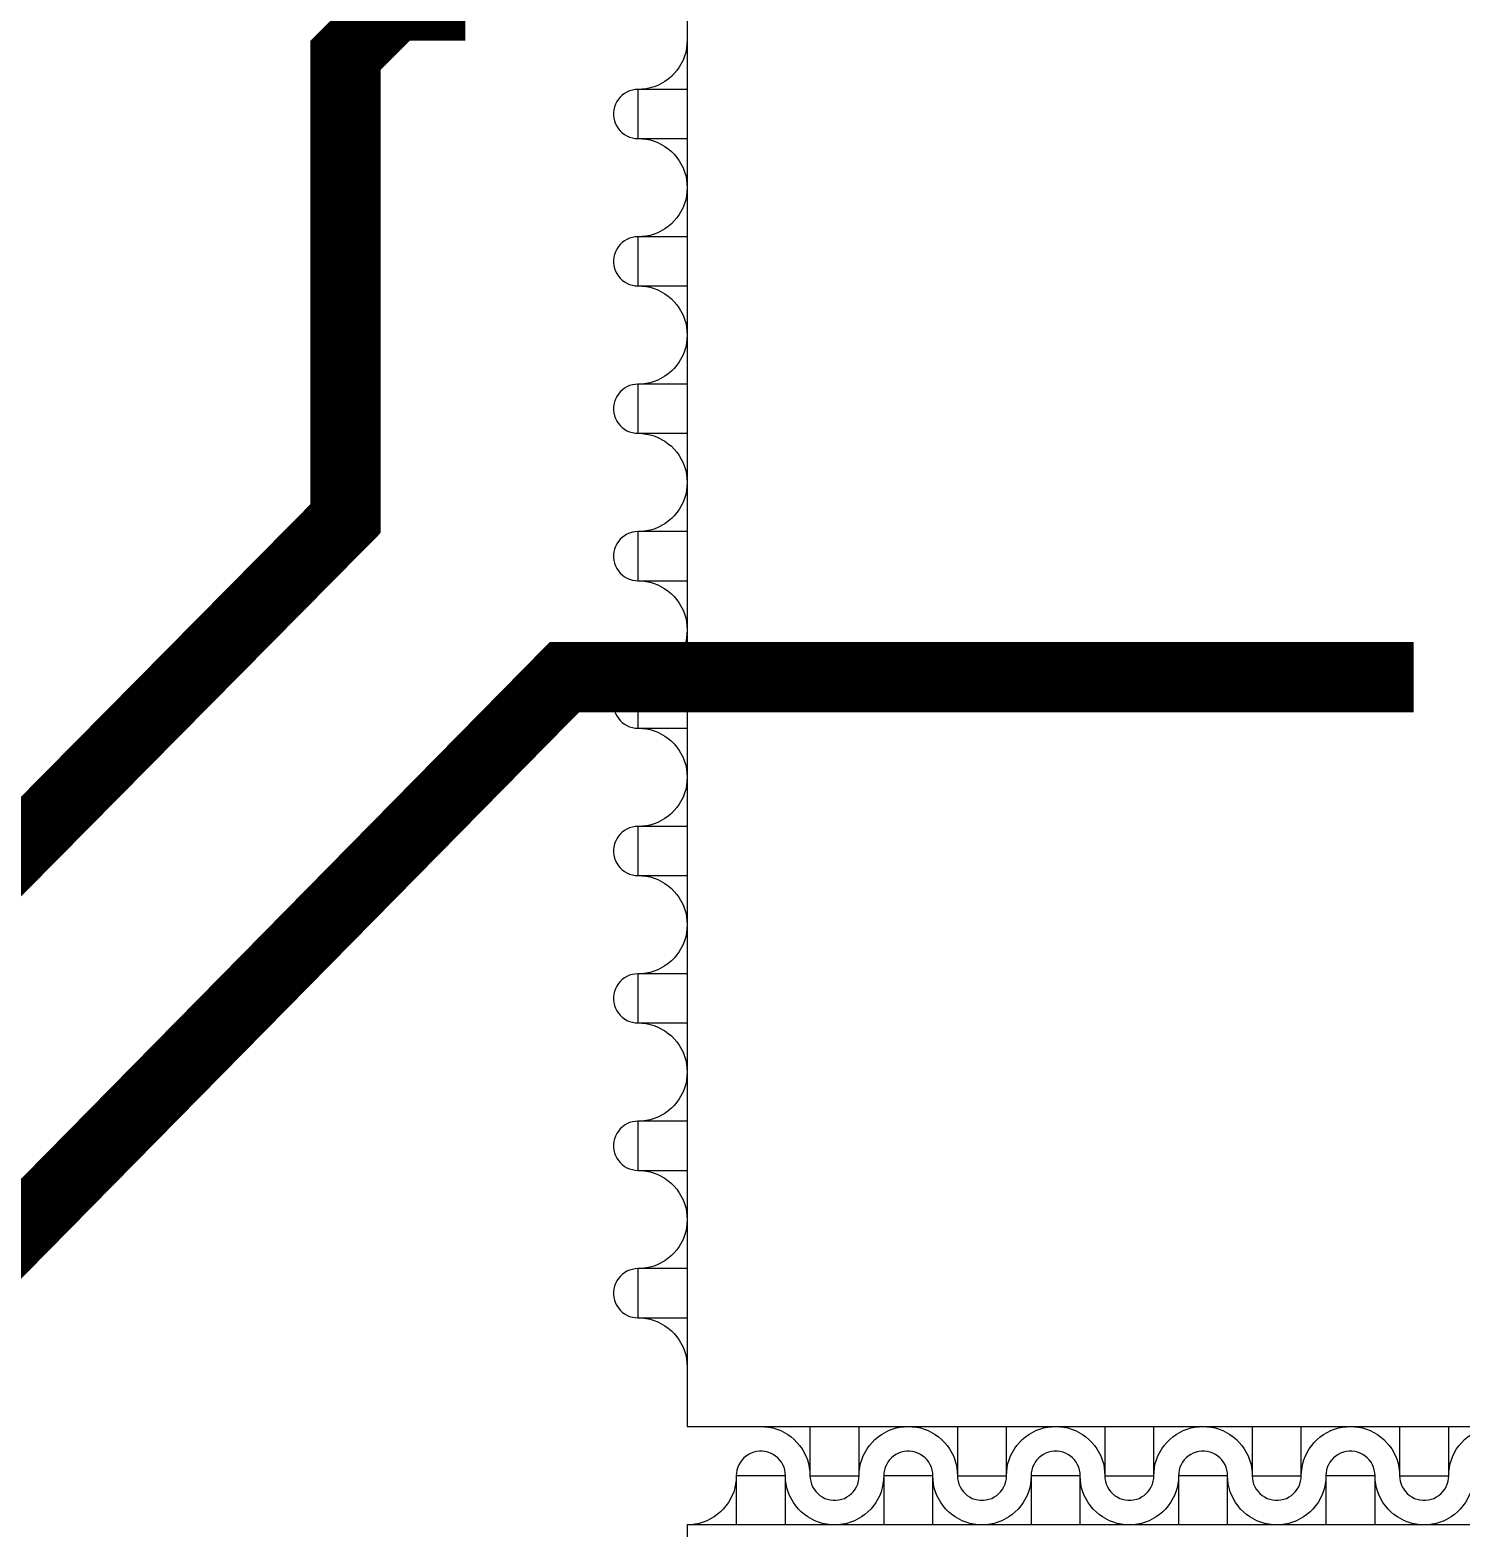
# Model space of a CAD drawing. Extents: x 190.8 to 267.1, y 124 to 174.8.
# Drawn here: x 223.608 to 225.647, y 150.406 to 152.54 of the extents above; entities that cross this region are included whole.
import ezdxf

# ---------------------------------------------------------------- set-up
doc = ezdxf.new("R2010")
doc.units = 0
doc.header["$MEASUREMENT"] = 0

msp = doc.modelspace()

# ---------------------------------------------------------------- linework, layer by layer
for p, q in [((224.5446, 152.6023), (224.5446, 150.5506)), ((224.5446, 150.5506), (226.6475, 150.5506))]:
    msp.add_line(p, q)
at = {"const_width": 0.1}
for points in [[(224.2287, 152.5749), (224.1287, 152.5749), (224.058, 152.5042), (224.058, 151.8442), (222.4441, 150.2127), (204.1134, 150.2127), (202.8054, 153.0731), (199.1096, 153.0731), (198.4746, 152.4206), (198.4746, 151.9206)], [(225.5796, 151.6181), (224.3696, 151.6181), (222.6576, 149.8798), (203.7059, 149.8798), (201.6496, 151.9206), (201.0146, 151.9206)]]:
    msp.add_lwpolyline(points, dxfattribs=at)
for points in [[(224.5446, 152.5256), (224.5444, 152.5198), (224.5436, 152.5141), (224.5426, 152.5083), (224.5409, 152.5028), (224.5389, 152.4973), (224.5334, 152.4873), (224.5299, 152.4826), (224.5261, 152.4781), (224.5221, 152.4741), (224.5176, 152.4703), (224.5129, 152.4668), (224.5029, 152.4613), (224.4974, 152.4593), (224.4919, 152.4576), (224.4861, 152.4566), (224.4804, 152.4558), (224.4746, 152.4556)], [(224.4746, 152.4556), (224.4706, 152.4553), (224.4666, 152.4546), (224.4626, 152.4536), (224.4589, 152.4518), (224.4554, 152.4498), (224.4521, 152.4473), (224.4491, 152.4446), (224.4466, 152.4416), (224.4444, 152.4381), (224.4424, 152.4343), (224.4411, 152.4306), (224.4401, 152.4266), (224.4396, 152.4226), (224.4396, 152.4186), (224.4401, 152.4146), (224.4411, 152.4106), (224.4424, 152.4066), (224.4444, 152.4031), (224.4466, 152.3996), (224.4491, 152.3966), (224.4521, 152.3938), (224.4554, 152.3913), (224.4589, 152.3893), (224.4626, 152.3876), (224.4666, 152.3866), (224.4706, 152.3858), (224.4746, 152.3856)], [(224.5446, 152.4556), (224.4746, 152.4556), (224.4746, 152.3856), (224.5446, 152.3856)], [(224.4746, 152.3856), (224.4804, 152.3853), (224.4861, 152.3846), (224.4919, 152.3836), (224.4974, 152.3818), (224.5029, 152.3798), (224.5129, 152.3743), (224.5176, 152.3708), (224.5221, 152.3671), (224.5261, 152.3631), (224.5299, 152.3586), (224.5334, 152.3538), (224.5389, 152.3438), (224.5409, 152.3383), (224.5426, 152.3328), (224.5436, 152.3271), (224.5444, 152.3213), (224.5446, 152.3156)], [(224.5446, 152.3156), (224.5444, 152.3098), (224.5436, 152.3041), (224.5426, 152.2983), (224.5409, 152.2928), (224.5389, 152.2873), (224.5334, 152.2773), (224.5299, 152.2726), (224.5261, 152.2681), (224.5221, 152.2641), (224.5176, 152.2603), (224.5129, 152.2568), (224.5029, 152.2513), (224.4974, 152.2493), (224.4919, 152.2476), (224.4861, 152.2466), (224.4804, 152.2458), (224.4746, 152.2456)], [(224.4746, 152.2456), (224.4706, 152.2453), (224.4666, 152.2446), (224.4626, 152.2436), (224.4589, 152.2418), (224.4554, 152.2398), (224.4521, 152.2373), (224.4491, 152.2346), (224.4466, 152.2316), (224.4444, 152.2281), (224.4424, 152.2243), (224.4411, 152.2206), (224.4401, 152.2166), (224.4396, 152.2126), (224.4396, 152.2086), (224.4401, 152.2046), (224.4411, 152.2006), (224.4424, 152.1966), (224.4444, 152.1931), (224.4466, 152.1896), (224.4491, 152.1866), (224.4521, 152.1838), (224.4554, 152.1813), (224.4589, 152.1793), (224.4626, 152.1776), (224.4666, 152.1766), (224.4706, 152.1758), (224.4746, 152.1756)], [(224.5446, 152.2456), (224.4746, 152.2456), (224.4746, 152.1756), (224.5446, 152.1756)], [(224.4746, 152.1756), (224.4804, 152.1753), (224.4861, 152.1746), (224.4919, 152.1736), (224.4974, 152.1718), (224.5029, 152.1698), (224.5129, 152.1643), (224.5176, 152.1608), (224.5221, 152.1571), (224.5261, 152.1531), (224.5299, 152.1486), (224.5334, 152.1438), (224.5389, 152.1338), (224.5409, 152.1283), (224.5426, 152.1228), (224.5436, 152.1171), (224.5444, 152.1113), (224.5446, 152.1056)], [(224.5446, 152.1056), (224.5444, 152.0998), (224.5436, 152.0941), (224.5426, 152.0883), (224.5409, 152.0828), (224.5389, 152.0773), (224.5334, 152.0673), (224.5299, 152.0626), (224.5261, 152.0581), (224.5221, 152.0541), (224.5176, 152.0503), (224.5129, 152.0468), (224.5029, 152.0413), (224.4974, 152.0393), (224.4919, 152.0376), (224.4861, 152.0366), (224.4804, 152.0358), (224.4746, 152.0356)], [(224.4746, 152.0356), (224.4706, 152.0353), (224.4666, 152.0346), (224.4626, 152.0336), (224.4589, 152.0318), (224.4554, 152.0298), (224.4521, 152.0273), (224.4491, 152.0246), (224.4466, 152.0216), (224.4444, 152.0181), (224.4424, 152.0143), (224.4411, 152.0106), (224.4401, 152.0066), (224.4396, 152.0026), (224.4396, 151.9986), (224.4401, 151.9946), (224.4411, 151.9906), (224.4424, 151.9866), (224.4444, 151.9831), (224.4466, 151.9796), (224.4491, 151.9766), (224.4521, 151.9738), (224.4554, 151.9713), (224.4589, 151.9693), (224.4626, 151.9676), (224.4666, 151.9666), (224.4706, 151.9658), (224.4746, 151.9656)], [(224.5446, 152.0356), (224.4746, 152.0356), (224.4746, 151.9656), (224.5446, 151.9656)], [(224.4746, 151.9656), (224.4804, 151.9653), (224.4861, 151.9646), (224.4919, 151.9636), (224.4974, 151.9618), (224.5029, 151.9598), (224.5129, 151.9543), (224.5176, 151.9508), (224.5221, 151.9471), (224.5261, 151.9431), (224.5299, 151.9386), (224.5334, 151.9338), (224.5389, 151.9238), (224.5409, 151.9183), (224.5426, 151.9128), (224.5436, 151.9071), (224.5444, 151.9013), (224.5446, 151.8956)], [(224.5446, 151.8956), (224.5444, 151.8898), (224.5436, 151.8841), (224.5426, 151.8783), (224.5409, 151.8728), (224.5389, 151.8673), (224.5334, 151.8573), (224.5299, 151.8526), (224.5261, 151.8481), (224.5221, 151.8441), (224.5176, 151.8403), (224.5129, 151.8368), (224.5029, 151.8313), (224.4974, 151.8293), (224.4919, 151.8276), (224.4861, 151.8266), (224.4804, 151.8258), (224.4746, 151.8256)], [(224.4746, 151.8256), (224.4706, 151.8253), (224.4666, 151.8246), (224.4626, 151.8236), (224.4589, 151.8218), (224.4554, 151.8198), (224.4521, 151.8173), (224.4491, 151.8146), (224.4466, 151.8116), (224.4444, 151.8081), (224.4424, 151.8043), (224.4411, 151.8006), (224.4401, 151.7966), (224.4396, 151.7926), (224.4396, 151.7886), (224.4401, 151.7846), (224.4411, 151.7806), (224.4424, 151.7766), (224.4444, 151.7731), (224.4466, 151.7696), (224.4491, 151.7666), (224.4521, 151.7638), (224.4554, 151.7613), (224.4589, 151.7593), (224.4626, 151.7576), (224.4666, 151.7566), (224.4706, 151.7558), (224.4746, 151.7556)], [(224.5446, 151.8256), (224.4746, 151.8256), (224.4746, 151.7556), (224.5446, 151.7556)], [(224.4746, 151.7556), (224.4804, 151.7553), (224.4861, 151.7546), (224.4919, 151.7536), (224.4974, 151.7518), (224.5029, 151.7498), (224.5129, 151.7443), (224.5176, 151.7408), (224.5221, 151.7371), (224.5261, 151.7331), (224.5299, 151.7286), (224.5334, 151.7238), (224.5389, 151.7138), (224.5409, 151.7083), (224.5426, 151.7028), (224.5436, 151.6971), (224.5444, 151.6913), (224.5446, 151.6856)], [(224.5446, 151.6856), (224.5444, 151.6798), (224.5436, 151.6741), (224.5426, 151.6683), (224.5409, 151.6628), (224.5389, 151.6573), (224.5334, 151.6473), (224.5299, 151.6426), (224.5261, 151.6381), (224.5221, 151.6341), (224.5176, 151.6303), (224.5129, 151.6268), (224.5029, 151.6213), (224.4974, 151.6193), (224.4919, 151.6176), (224.4861, 151.6166), (224.4804, 151.6158), (224.4746, 151.6156)], [(224.4746, 151.6156), (224.4706, 151.6153), (224.4666, 151.6146), (224.4626, 151.6136), (224.4589, 151.6118), (224.4554, 151.6098), (224.4521, 151.6073), (224.4491, 151.6046), (224.4466, 151.6016), (224.4444, 151.5981), (224.4424, 151.5943), (224.4411, 151.5906), (224.4401, 151.5866), (224.4396, 151.5826), (224.4396, 151.5786), (224.4401, 151.5746), (224.4411, 151.5706), (224.4424, 151.5666), (224.4444, 151.5631), (224.4466, 151.5596), (224.4491, 151.5566), (224.4521, 151.5538), (224.4554, 151.5513), (224.4589, 151.5493), (224.4626, 151.5476), (224.4666, 151.5466), (224.4706, 151.5458), (224.4746, 151.5456)], [(224.5446, 151.6156), (224.4746, 151.6156), (224.4746, 151.5456), (224.5446, 151.5456)], [(224.4746, 151.5456), (224.4804, 151.5453), (224.4861, 151.5446), (224.4919, 151.5436), (224.4974, 151.5418), (224.5029, 151.5398), (224.5129, 151.5343), (224.5176, 151.5308), (224.5221, 151.5271), (224.5261, 151.5231), (224.5299, 151.5186), (224.5334, 151.5138), (224.5389, 151.5038), (224.5409, 151.4983), (224.5426, 151.4928), (224.5436, 151.4871), (224.5444, 151.4813), (224.5446, 151.4756)], [(224.5446, 151.4756), (224.5444, 151.4698), (224.5436, 151.4641), (224.5426, 151.4583), (224.5409, 151.4528), (224.5389, 151.4473), (224.5334, 151.4373), (224.5299, 151.4326), (224.5261, 151.4281), (224.5221, 151.4241), (224.5176, 151.4203), (224.5129, 151.4168), (224.5029, 151.4113), (224.4974, 151.4093), (224.4919, 151.4076), (224.4861, 151.4066), (224.4804, 151.4058), (224.4746, 151.4056)], [(224.4746, 151.4056), (224.4706, 151.4053), (224.4666, 151.4046), (224.4626, 151.4036), (224.4589, 151.4018), (224.4554, 151.3998), (224.4521, 151.3973), (224.4491, 151.3946), (224.4466, 151.3916), (224.4444, 151.3881), (224.4424, 151.3843), (224.4411, 151.3806), (224.4401, 151.3766), (224.4396, 151.3726), (224.4396, 151.3686), (224.4401, 151.3646), (224.4411, 151.3606), (224.4424, 151.3566), (224.4444, 151.3531), (224.4466, 151.3496), (224.4491, 151.3466), (224.4521, 151.3438), (224.4554, 151.3413), (224.4589, 151.3393), (224.4626, 151.3376), (224.4666, 151.3366), (224.4706, 151.3358), (224.4746, 151.3356)], [(224.5446, 151.4056), (224.4746, 151.4056), (224.4746, 151.3356), (224.5446, 151.3356)], [(224.4746, 151.3356), (224.4804, 151.3353), (224.4861, 151.3346), (224.4919, 151.3336), (224.4974, 151.3318), (224.5029, 151.3298), (224.5129, 151.3243), (224.5176, 151.3208), (224.5221, 151.3171), (224.5261, 151.3131), (224.5299, 151.3086), (224.5334, 151.3038), (224.5389, 151.2938), (224.5409, 151.2883), (224.5426, 151.2828), (224.5436, 151.2771), (224.5444, 151.2713), (224.5446, 151.2656)], [(224.5446, 151.2656), (224.5444, 151.2598), (224.5436, 151.2541), (224.5426, 151.2483), (224.5409, 151.2428), (224.5389, 151.2373), (224.5334, 151.2273), (224.5299, 151.2226), (224.5261, 151.2181), (224.5221, 151.2141), (224.5176, 151.2103), (224.5129, 151.2068), (224.5029, 151.2013), (224.4974, 151.1993), (224.4919, 151.1976), (224.4861, 151.1966), (224.4804, 151.1958), (224.4746, 151.1956)], [(224.4746, 151.1956), (224.4706, 151.1953), (224.4666, 151.1946), (224.4626, 151.1936), (224.4589, 151.1918), (224.4554, 151.1898), (224.4521, 151.1873), (224.4491, 151.1846), (224.4466, 151.1816), (224.4444, 151.1781), (224.4424, 151.1743), (224.4411, 151.1706), (224.4401, 151.1666), (224.4396, 151.1626), (224.4396, 151.1586), (224.4401, 151.1546), (224.4411, 151.1506), (224.4424, 151.1466), (224.4444, 151.1431), (224.4466, 151.1396), (224.4491, 151.1366), (224.4521, 151.1338), (224.4554, 151.1313), (224.4589, 151.1293), (224.4626, 151.1276), (224.4666, 151.1266), (224.4706, 151.1258), (224.4746, 151.1256)], [(224.5446, 151.1956), (224.4746, 151.1956), (224.4746, 151.1256), (224.5446, 151.1256)], [(224.4746, 151.1256), (224.4804, 151.1253), (224.4861, 151.1246), (224.4919, 151.1236), (224.4974, 151.1218), (224.5029, 151.1198), (224.5129, 151.1143), (224.5176, 151.1108), (224.5221, 151.1071), (224.5261, 151.1031), (224.5299, 151.0986), (224.5334, 151.0938), (224.5389, 151.0838), (224.5409, 151.0783), (224.5426, 151.0728), (224.5436, 151.0671), (224.5444, 151.0613), (224.5446, 151.0556)], [(224.5446, 151.0556), (224.5444, 151.0498), (224.5436, 151.0441), (224.5426, 151.0383), (224.5409, 151.0328), (224.5389, 151.0273), (224.5334, 151.0173), (224.5299, 151.0126), (224.5261, 151.0081), (224.5221, 151.0041), (224.5176, 151.0003), (224.5129, 150.9968), (224.5029, 150.9913), (224.4974, 150.9893), (224.4919, 150.9876), (224.4861, 150.9866), (224.4804, 150.9858), (224.4746, 150.9856)], [(224.4746, 150.9856), (224.4706, 150.9853), (224.4666, 150.9846), (224.4626, 150.9836), (224.4589, 150.9818), (224.4554, 150.9798), (224.4521, 150.9773), (224.4491, 150.9746), (224.4466, 150.9716), (224.4444, 150.9681), (224.4424, 150.9643), (224.4411, 150.9606), (224.4401, 150.9566), (224.4396, 150.9526), (224.4396, 150.9486), (224.4401, 150.9446), (224.4411, 150.9406), (224.4424, 150.9366), (224.4444, 150.9331), (224.4466, 150.9296), (224.4491, 150.9266), (224.4521, 150.9238), (224.4554, 150.9213), (224.4589, 150.9193), (224.4626, 150.9176), (224.4666, 150.9166), (224.4706, 150.9158), (224.4746, 150.9156)], [(224.5446, 150.9856), (224.4746, 150.9856), (224.4746, 150.9156), (224.5446, 150.9156)], [(224.4746, 150.9156), (224.4804, 150.9153), (224.4861, 150.9146), (224.4919, 150.9136), (224.4974, 150.9118), (224.5029, 150.9098), (224.5129, 150.9043), (224.5176, 150.9008), (224.5221, 150.8971), (224.5261, 150.8931), (224.5299, 150.8886), (224.5334, 150.8838), (224.5389, 150.8738), (224.5409, 150.8683), (224.5426, 150.8628), (224.5436, 150.8571), (224.5444, 150.8513), (224.5446, 150.8456)], [(224.5446, 150.8456), (224.5444, 150.8398), (224.5436, 150.8341), (224.5426, 150.8283), (224.5409, 150.8228), (224.5389, 150.8173), (224.5334, 150.8073), (224.5299, 150.8026), (224.5261, 150.7981), (224.5221, 150.7941), (224.5176, 150.7903), (224.5129, 150.7868), (224.5029, 150.7813), (224.4974, 150.7793), (224.4919, 150.7776), (224.4861, 150.7766), (224.4804, 150.7758), (224.4746, 150.7756)], [(224.4746, 150.7756), (224.4706, 150.7753), (224.4666, 150.7746), (224.4626, 150.7736), (224.4589, 150.7718), (224.4554, 150.7698), (224.4521, 150.7673), (224.4491, 150.7646), (224.4466, 150.7616), (224.4444, 150.7581), (224.4424, 150.7543), (224.4411, 150.7506), (224.4401, 150.7466), (224.4396, 150.7426), (224.4396, 150.7386), (224.4401, 150.7346), (224.4411, 150.7306), (224.4424, 150.7266), (224.4444, 150.7231), (224.4466, 150.7196), (224.4491, 150.7166), (224.4521, 150.7138), (224.4554, 150.7113), (224.4589, 150.7093), (224.4626, 150.7076), (224.4666, 150.7066), (224.4706, 150.7058), (224.4746, 150.7056)], [(224.5446, 150.7756), (224.4746, 150.7756), (224.4746, 150.7056), (224.5446, 150.7056)], [(224.4746, 150.7056), (224.4804, 150.7053), (224.4861, 150.7046), (224.4919, 150.7036), (224.4974, 150.7018), (224.5029, 150.6998), (224.5129, 150.6943), (224.5176, 150.6908), (224.5221, 150.6871), (224.5261, 150.6831), (224.5299, 150.6786), (224.5334, 150.6738), (224.5389, 150.6638), (224.5409, 150.6583), (224.5426, 150.6528), (224.5436, 150.6471), (224.5444, 150.6413), (224.5446, 150.6356)], [(224.6496, 150.5506), (224.6554, 150.5503), (224.6611, 150.5496), (224.6669, 150.5486), (224.6724, 150.5468), (224.6779, 150.5448), (224.6879, 150.5393), (224.6926, 150.5358), (224.6971, 150.5321), (224.7011, 150.5281), (224.7049, 150.5236), (224.7084, 150.5188), (224.7139, 150.5088), (224.7159, 150.5033), (224.7176, 150.4978), (224.7186, 150.4921), (224.7194, 150.4863), (224.7196, 150.4806)], [(224.7196, 150.5506), (224.7196, 150.4806), (224.7896, 150.4806), (224.7896, 150.5506)], [(224.7896, 150.4806), (224.7899, 150.4863), (224.7906, 150.4921), (224.7916, 150.4978), (224.7934, 150.5033), (224.7954, 150.5088), (224.8009, 150.5188), (224.8044, 150.5236), (224.8081, 150.5281), (224.8121, 150.5321), (224.8166, 150.5358), (224.8214, 150.5393), (224.8314, 150.5448), (224.8369, 150.5468), (224.8424, 150.5486), (224.8481, 150.5496), (224.8539, 150.5503), (224.8596, 150.5506)], [(224.8596, 150.5506), (224.8654, 150.5503), (224.8711, 150.5496), (224.8769, 150.5486), (224.8824, 150.5468), (224.8879, 150.5448), (224.8979, 150.5393), (224.9026, 150.5358), (224.9071, 150.5321), (224.9111, 150.5281), (224.9149, 150.5236), (224.9184, 150.5188), (224.9239, 150.5088), (224.9259, 150.5033), (224.9276, 150.4978), (224.9286, 150.4921), (224.9294, 150.4863), (224.9296, 150.4806)], [(224.9296, 150.5506), (224.9296, 150.4806), (224.9996, 150.4806), (224.9996, 150.5506)], [(224.9996, 150.4806), (224.9999, 150.4863), (225.0006, 150.4921), (225.0016, 150.4978), (225.0034, 150.5033), (225.0054, 150.5088), (225.0109, 150.5188), (225.0144, 150.5236), (225.0181, 150.5281), (225.0221, 150.5321), (225.0266, 150.5358), (225.0314, 150.5393), (225.0414, 150.5448), (225.0469, 150.5468), (225.0524, 150.5486), (225.0581, 150.5496), (225.0639, 150.5503), (225.0696, 150.5506)], [(225.0696, 150.5506), (225.0754, 150.5503), (225.0811, 150.5496), (225.0869, 150.5486), (225.0924, 150.5468), (225.0979, 150.5448), (225.1079, 150.5393), (225.1126, 150.5358), (225.1171, 150.5321), (225.1211, 150.5281), (225.1249, 150.5236), (225.1284, 150.5188), (225.1339, 150.5088), (225.1359, 150.5033), (225.1376, 150.4978), (225.1386, 150.4921), (225.1394, 150.4863), (225.1396, 150.4806)], [(225.1396, 150.5506), (225.1396, 150.4806), (225.2096, 150.4806), (225.2096, 150.5506)], [(225.2096, 150.4806), (225.2099, 150.4863), (225.2106, 150.4921), (225.2116, 150.4978), (225.2134, 150.5033), (225.2154, 150.5088), (225.2209, 150.5188), (225.2244, 150.5236), (225.2281, 150.5281), (225.2321, 150.5321), (225.2366, 150.5358), (225.2414, 150.5393), (225.2514, 150.5448), (225.2569, 150.5468), (225.2624, 150.5486), (225.2681, 150.5496), (225.2739, 150.5503), (225.2796, 150.5506)], [(225.2796, 150.5506), (225.2854, 150.5503), (225.2911, 150.5496), (225.2969, 150.5486), (225.3024, 150.5468), (225.3079, 150.5448), (225.3179, 150.5393), (225.3226, 150.5358), (225.3271, 150.5321), (225.3311, 150.5281), (225.3349, 150.5236), (225.3384, 150.5188), (225.3439, 150.5088), (225.3459, 150.5033), (225.3476, 150.4978), (225.3486, 150.4921), (225.3494, 150.4863), (225.3496, 150.4806)], [(225.3496, 150.5506), (225.3496, 150.4806), (225.4196, 150.4806), (225.4196, 150.5506)], [(225.4196, 150.4806), (225.4199, 150.4863), (225.4206, 150.4921), (225.4216, 150.4978), (225.4234, 150.5033), (225.4254, 150.5088), (225.4309, 150.5188), (225.4344, 150.5236), (225.4381, 150.5281), (225.4421, 150.5321), (225.4466, 150.5358), (225.4514, 150.5393), (225.4614, 150.5448), (225.4669, 150.5468), (225.4724, 150.5486), (225.4781, 150.5496), (225.4839, 150.5503), (225.4896, 150.5506)], [(225.4896, 150.5506), (225.4954, 150.5503), (225.5011, 150.5496), (225.5069, 150.5486), (225.5124, 150.5468), (225.5179, 150.5448), (225.5279, 150.5393), (225.5326, 150.5358), (225.5371, 150.5321), (225.5411, 150.5281), (225.5449, 150.5236), (225.5484, 150.5188), (225.5539, 150.5088), (225.5559, 150.5033), (225.5576, 150.4978), (225.5586, 150.4921), (225.5594, 150.4863), (225.5596, 150.4806)], [(225.5596, 150.5506), (225.5596, 150.4806), (225.6296, 150.4806), (225.6296, 150.5506)], [(225.6296, 150.4806), (225.6299, 150.4863), (225.6306, 150.4921), (225.6316, 150.4978), (225.6334, 150.5033), (225.6354, 150.5088), (225.6409, 150.5188), (225.6444, 150.5236), (225.6481, 150.5281), (225.6521, 150.5321), (225.6566, 150.5358), (225.6614, 150.5393), (225.6714, 150.5448), (225.6769, 150.5468), (225.6824, 150.5486), (225.6881, 150.5496), (225.6939, 150.5503), (225.6996, 150.5506)], [(224.6846, 150.4806), (224.6844, 150.4846), (224.6836, 150.4886), (224.6826, 150.4926), (224.6809, 150.4963), (224.6789, 150.4998), (224.6764, 150.5031), (224.6736, 150.5061), (224.6706, 150.5086), (224.6671, 150.5108), (224.6634, 150.5128), (224.6596, 150.5141), (224.6556, 150.5151), (224.6516, 150.5156), (224.6476, 150.5156), (224.6436, 150.5151), (224.6396, 150.5141), (224.6356, 150.5128), (224.6321, 150.5108), (224.6286, 150.5086), (224.6256, 150.5061), (224.6229, 150.5031), (224.6204, 150.4998), (224.6184, 150.4963), (224.6166, 150.4926), (224.6156, 150.4886), (224.6149, 150.4846), (224.6146, 150.4806)], [(224.8946, 150.4806), (224.8944, 150.4846), (224.8936, 150.4886), (224.8926, 150.4926), (224.8909, 150.4963), (224.8889, 150.4998), (224.8864, 150.5031), (224.8836, 150.5061), (224.8806, 150.5086), (224.8771, 150.5108), (224.8734, 150.5128), (224.8696, 150.5141), (224.8656, 150.5151), (224.8616, 150.5156), (224.8576, 150.5156), (224.8536, 150.5151), (224.8496, 150.5141), (224.8456, 150.5128), (224.8421, 150.5108), (224.8386, 150.5086), (224.8356, 150.5061), (224.8329, 150.5031), (224.8304, 150.4998), (224.8284, 150.4963), (224.8266, 150.4926), (224.8256, 150.4886), (224.8249, 150.4846), (224.8246, 150.4806)], [(225.1046, 150.4806), (225.1044, 150.4846), (225.1036, 150.4886), (225.1026, 150.4926), (225.1009, 150.4963), (225.0989, 150.4998), (225.0964, 150.5031), (225.0936, 150.5061), (225.0906, 150.5086), (225.0871, 150.5108), (225.0834, 150.5128), (225.0796, 150.5141), (225.0756, 150.5151), (225.0716, 150.5156), (225.0676, 150.5156), (225.0636, 150.5151), (225.0596, 150.5141), (225.0556, 150.5128), (225.0521, 150.5108), (225.0486, 150.5086), (225.0456, 150.5061), (225.0429, 150.5031), (225.0404, 150.4998), (225.0384, 150.4963), (225.0366, 150.4926), (225.0356, 150.4886), (225.0349, 150.4846), (225.0346, 150.4806)], [(225.3146, 150.4806), (225.3144, 150.4846), (225.3136, 150.4886), (225.3126, 150.4926), (225.3109, 150.4963), (225.3089, 150.4998), (225.3064, 150.5031), (225.3036, 150.5061), (225.3006, 150.5086), (225.2971, 150.5108), (225.2934, 150.5128), (225.2896, 150.5141), (225.2856, 150.5151), (225.2816, 150.5156), (225.2776, 150.5156), (225.2736, 150.5151), (225.2696, 150.5141), (225.2656, 150.5128), (225.2621, 150.5108), (225.2586, 150.5086), (225.2556, 150.5061), (225.2529, 150.5031), (225.2504, 150.4998), (225.2484, 150.4963), (225.2466, 150.4926), (225.2456, 150.4886), (225.2449, 150.4846), (225.2446, 150.4806)], [(225.5246, 150.4806), (225.5244, 150.4846), (225.5236, 150.4886), (225.5226, 150.4926), (225.5209, 150.4963), (225.5189, 150.4998), (225.5164, 150.5031), (225.5136, 150.5061), (225.5106, 150.5086), (225.5071, 150.5108), (225.5034, 150.5128), (225.4996, 150.5141), (225.4956, 150.5151), (225.4916, 150.5156), (225.4876, 150.5156), (225.4836, 150.5151), (225.4796, 150.5141), (225.4756, 150.5128), (225.4721, 150.5108), (225.4686, 150.5086), (225.4656, 150.5061), (225.4629, 150.5031), (225.4604, 150.4998), (225.4584, 150.4963), (225.4566, 150.4926), (225.4556, 150.4886), (225.4549, 150.4846), (225.4546, 150.4806)], [(224.6146, 150.4806), (224.6144, 150.4748), (224.6136, 150.4691), (224.6126, 150.4633), (224.6109, 150.4578), (224.6089, 150.4523), (224.6034, 150.4423), (224.5999, 150.4376), (224.5961, 150.4331), (224.5921, 150.4291), (224.5876, 150.4253), (224.5829, 150.4218), (224.5729, 150.4163), (224.5674, 150.4143), (224.5619, 150.4126), (224.5561, 150.4116), (224.5504, 150.4108), (224.5446, 150.4106)], [(224.6846, 150.4106), (224.6846, 150.4806), (224.6146, 150.4806), (224.6146, 150.4106)], [(224.7546, 150.4106), (224.7489, 150.4108), (224.7431, 150.4116), (224.7374, 150.4126), (224.7319, 150.4143), (224.7264, 150.4163), (224.7164, 150.4218), (224.7116, 150.4253), (224.7071, 150.4291), (224.7031, 150.4331), (224.6994, 150.4376), (224.6959, 150.4423), (224.6904, 150.4523), (224.6884, 150.4578), (224.6866, 150.4633), (224.6856, 150.4691), (224.6849, 150.4748), (224.6846, 150.4806)], [(224.7196, 150.4806), (224.7199, 150.4766), (224.7206, 150.4726), (224.7216, 150.4686), (224.7234, 150.4648), (224.7254, 150.4613), (224.7279, 150.4581), (224.7306, 150.4551), (224.7336, 150.4526), (224.7371, 150.4503), (224.7409, 150.4483), (224.7446, 150.4471), (224.7486, 150.4461), (224.7526, 150.4456), (224.7566, 150.4456), (224.7606, 150.4461), (224.7646, 150.4471), (224.7686, 150.4483), (224.7721, 150.4503), (224.7756, 150.4526), (224.7786, 150.4551), (224.7814, 150.4581), (224.7839, 150.4613), (224.7859, 150.4648), (224.7876, 150.4686), (224.7886, 150.4726), (224.7894, 150.4766), (224.7896, 150.4806)], [(224.8246, 150.4806), (224.8244, 150.4748), (224.8236, 150.4691), (224.8226, 150.4633), (224.8209, 150.4578), (224.8189, 150.4523), (224.8134, 150.4423), (224.8099, 150.4376), (224.8061, 150.4331), (224.8021, 150.4291), (224.7976, 150.4253), (224.7929, 150.4218), (224.7829, 150.4163), (224.7774, 150.4143), (224.7719, 150.4126), (224.7661, 150.4116), (224.7604, 150.4108), (224.7546, 150.4106)], [(224.8946, 150.4106), (224.8946, 150.4806), (224.8246, 150.4806), (224.8246, 150.4106)], [(224.9646, 150.4106), (224.9589, 150.4108), (224.9531, 150.4116), (224.9474, 150.4126), (224.9419, 150.4143), (224.9364, 150.4163), (224.9264, 150.4218), (224.9216, 150.4253), (224.9171, 150.4291), (224.9131, 150.4331), (224.9094, 150.4376), (224.9059, 150.4423), (224.9004, 150.4523), (224.8984, 150.4578), (224.8966, 150.4633), (224.8956, 150.4691), (224.8949, 150.4748), (224.8946, 150.4806)], [(224.9296, 150.4806), (224.9299, 150.4766), (224.9306, 150.4726), (224.9316, 150.4686), (224.9334, 150.4648), (224.9354, 150.4613), (224.9379, 150.4581), (224.9406, 150.4551), (224.9436, 150.4526), (224.9471, 150.4503), (224.9509, 150.4483), (224.9546, 150.4471), (224.9586, 150.4461), (224.9626, 150.4456), (224.9666, 150.4456), (224.9706, 150.4461), (224.9746, 150.4471), (224.9786, 150.4483), (224.9821, 150.4503), (224.9856, 150.4526), (224.9886, 150.4551), (224.9914, 150.4581), (224.9939, 150.4613), (224.9959, 150.4648), (224.9976, 150.4686), (224.9986, 150.4726), (224.9994, 150.4766), (224.9996, 150.4806)], [(225.0346, 150.4806), (225.0344, 150.4748), (225.0336, 150.4691), (225.0326, 150.4633), (225.0309, 150.4578), (225.0289, 150.4523), (225.0234, 150.4423), (225.0199, 150.4376), (225.0161, 150.4331), (225.0121, 150.4291), (225.0076, 150.4253), (225.0029, 150.4218), (224.9929, 150.4163), (224.9874, 150.4143), (224.9819, 150.4126), (224.9761, 150.4116), (224.9704, 150.4108), (224.9646, 150.4106)], [(225.1046, 150.4106), (225.1046, 150.4806), (225.0346, 150.4806), (225.0346, 150.4106)], [(225.1746, 150.4106), (225.1689, 150.4108), (225.1631, 150.4116), (225.1574, 150.4126), (225.1519, 150.4143), (225.1464, 150.4163), (225.1364, 150.4218), (225.1316, 150.4253), (225.1271, 150.4291), (225.1231, 150.4331), (225.1194, 150.4376), (225.1159, 150.4423), (225.1104, 150.4523), (225.1084, 150.4578), (225.1066, 150.4633), (225.1056, 150.4691), (225.1049, 150.4748), (225.1046, 150.4806)], [(225.1396, 150.4806), (225.1399, 150.4766), (225.1406, 150.4726), (225.1416, 150.4686), (225.1434, 150.4648), (225.1454, 150.4613), (225.1479, 150.4581), (225.1506, 150.4551), (225.1536, 150.4526), (225.1571, 150.4503), (225.1609, 150.4483), (225.1646, 150.4471), (225.1686, 150.4461), (225.1726, 150.4456), (225.1766, 150.4456), (225.1806, 150.4461), (225.1846, 150.4471), (225.1886, 150.4483), (225.1921, 150.4503), (225.1956, 150.4526), (225.1986, 150.4551), (225.2014, 150.4581), (225.2039, 150.4613), (225.2059, 150.4648), (225.2076, 150.4686), (225.2086, 150.4726), (225.2094, 150.4766), (225.2096, 150.4806)], [(225.2446, 150.4806), (225.2444, 150.4748), (225.2436, 150.4691), (225.2426, 150.4633), (225.2409, 150.4578), (225.2389, 150.4523), (225.2334, 150.4423), (225.2299, 150.4376), (225.2261, 150.4331), (225.2221, 150.4291), (225.2176, 150.4253), (225.2129, 150.4218), (225.2029, 150.4163), (225.1974, 150.4143), (225.1919, 150.4126), (225.1861, 150.4116), (225.1804, 150.4108), (225.1746, 150.4106)], [(225.3146, 150.4106), (225.3146, 150.4806), (225.2446, 150.4806), (225.2446, 150.4106)], [(225.3846, 150.4106), (225.3789, 150.4108), (225.3731, 150.4116), (225.3674, 150.4126), (225.3619, 150.4143), (225.3564, 150.4163), (225.3464, 150.4218), (225.3416, 150.4253), (225.3371, 150.4291), (225.3331, 150.4331), (225.3294, 150.4376), (225.3259, 150.4423), (225.3204, 150.4523), (225.3184, 150.4578), (225.3166, 150.4633), (225.3156, 150.4691), (225.3149, 150.4748), (225.3146, 150.4806)], [(225.3496, 150.4806), (225.3499, 150.4766), (225.3506, 150.4726), (225.3516, 150.4686), (225.3534, 150.4648), (225.3554, 150.4613), (225.3579, 150.4581), (225.3606, 150.4551), (225.3636, 150.4526), (225.3671, 150.4503), (225.3709, 150.4483), (225.3746, 150.4471), (225.3786, 150.4461), (225.3826, 150.4456), (225.3866, 150.4456), (225.3906, 150.4461), (225.3946, 150.4471), (225.3986, 150.4483), (225.4021, 150.4503), (225.4056, 150.4526), (225.4086, 150.4551), (225.4114, 150.4581), (225.4139, 150.4613), (225.4159, 150.4648), (225.4176, 150.4686), (225.4186, 150.4726), (225.4194, 150.4766), (225.4196, 150.4806)], [(225.4546, 150.4806), (225.4544, 150.4748), (225.4536, 150.4691), (225.4526, 150.4633), (225.4509, 150.4578), (225.4489, 150.4523), (225.4434, 150.4423), (225.4399, 150.4376), (225.4361, 150.4331), (225.4321, 150.4291), (225.4276, 150.4253), (225.4229, 150.4218), (225.4129, 150.4163), (225.4074, 150.4143), (225.4019, 150.4126), (225.3961, 150.4116), (225.3904, 150.4108), (225.3846, 150.4106)], [(225.5246, 150.4106), (225.5246, 150.4806), (225.4546, 150.4806), (225.4546, 150.4106)], [(225.5946, 150.4106), (225.5889, 150.4108), (225.5831, 150.4116), (225.5774, 150.4126), (225.5719, 150.4143), (225.5664, 150.4163), (225.5564, 150.4218), (225.5516, 150.4253), (225.5471, 150.4291), (225.5431, 150.4331), (225.5394, 150.4376), (225.5359, 150.4423), (225.5304, 150.4523), (225.5284, 150.4578), (225.5266, 150.4633), (225.5256, 150.4691), (225.5249, 150.4748), (225.5246, 150.4806)], [(225.5596, 150.4806), (225.5599, 150.4766), (225.5606, 150.4726), (225.5616, 150.4686), (225.5634, 150.4648), (225.5654, 150.4613), (225.5679, 150.4581), (225.5706, 150.4551), (225.5736, 150.4526), (225.5771, 150.4503), (225.5809, 150.4483), (225.5846, 150.4471), (225.5886, 150.4461), (225.5926, 150.4456), (225.5966, 150.4456), (225.6006, 150.4461), (225.6046, 150.4471), (225.6086, 150.4483), (225.6121, 150.4503), (225.6156, 150.4526), (225.6186, 150.4551), (225.6214, 150.4581), (225.6239, 150.4613), (225.6259, 150.4648), (225.6276, 150.4686), (225.6286, 150.4726), (225.6294, 150.4766), (225.6296, 150.4806)], [(225.6646, 150.4806), (225.6644, 150.4748), (225.6636, 150.4691), (225.6626, 150.4633), (225.6609, 150.4578), (225.6589, 150.4523), (225.6534, 150.4423), (225.6499, 150.4376), (225.6461, 150.4331), (225.6421, 150.4291), (225.6376, 150.4253), (225.6329, 150.4218), (225.6229, 150.4163), (225.6174, 150.4143), (225.6119, 150.4126), (225.6061, 150.4116), (225.6004, 150.4108), (225.5946, 150.4106)], [(226.6446, 148.3856), (226.6446, 150.4106), (224.5446, 150.4106), (224.5446, 148.3856)]]:
    msp.add_lwpolyline(points)

doc.saveas('drawing.dxf')
